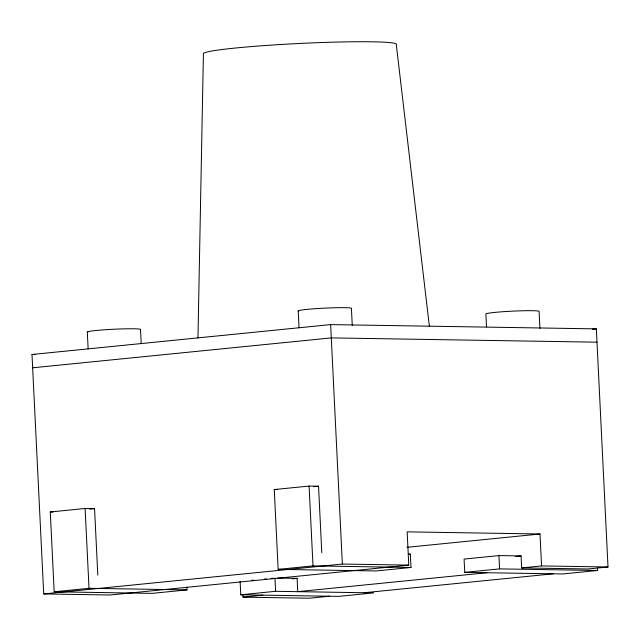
<?xml version="1.0" encoding="UTF-8"?>
<svg xmlns="http://www.w3.org/2000/svg" width="640" height="640" viewBox="0 0 640 640"><rect width="100%" height="100%" fill="white"/><g stroke="black" fill="none" stroke-linecap="round" stroke-linejoin="round"><path stroke-width="0.96" d="M197.96 337.984L203.424 53.408A96.72 5.568 -2.8 0 1 305.488 43.192A96.72 5.568 -2.8 0 1 396.304 44.656L429.4 326.48M608 566.992L541.568 565.92L540.008 534L407.152 531.856L408.776 565.112L110.136 595L43.712 593.936L32 354.488L330.64 324.6L596.352 328.88L608 566.992L588.088 568.984L521.664 567.92L521.08 555.944L498.936 555.584L464.096 559.072L464.744 572.376L562.76 573.952L597.6 570.472L597.456 567.472M32.648 367.792L331.288 337.904L597.008 342.184M592.384 329.28L596.352 328.88M186.896 587.032L187.032 589.88L152.192 593.368L54.176 591.792L50.272 511.976L85.112 508.488L94.56 508.64L97.808 575.152M408.432 554.128L410.36 554.16L411.016 567.464L376.168 570.952L278.152 569.376L274.248 489.56L309.096 486.072L318.536 486.224L321.792 552.736M89.72 509.12L94.56 508.64M313.696 486.704L318.536 486.224M407.064 547.304L540.008 534M408.424 554.352L410.36 554.16M54.176 591.792L89.016 588.304L187.032 589.88M278.152 569.376L313 565.888L411.016 567.464M43.712 593.936L342.352 564.048L408.776 565.112M251.728 580.328L253.664 580.136M264.312 579.072L266.248 578.88M271.08 578.392L273.016 578.2M292.256 578.848L297.096 578.36L297.744 591.664L486.888 572.736M515.272 556.528L521.08 555.944M240.76 594.792L275.608 591.304L373.624 592.888L338.776 596.376L240.76 594.792L240.112 581.488M464.744 572.376L499.584 568.888L597.6 570.472M521.664 567.92L541.568 565.92M242.856 594.208L243 597.144L262.904 595.152M329.336 596.224L309.424 598.216L243 597.144M364.176 592.736L553.312 573.8M32 354.488L35 354.536M274.248 489.56L277.088 489.6M50.272 511.976L53.104 512.024M277.84 578.048L297.096 578.36M539.92 328.44L539.088 311.48A26.68 1.536 -2.8 0 0 514.04 311.08A26.68 1.536 -2.8 0 0 485.88 313.896L486.52 326.864M498.936 555.584L499.584 568.888M352.264 325.416L351.432 308.456A26.68 1.536 -2.8 0 0 322.896 308.224A26.68 1.536 -2.8 0 0 298.728 311.248M330.64 324.6L342.352 564.048M309.096 486.072L313 565.888M298.224 310.872L299.056 327.832M274.952 578.008L275.608 591.304M141.2 343.536L140.52 329.568A26.68 1.536 -2.8 0 0 111.984 329.336A26.68 1.536 -2.8 0 0 87.816 332.36M87.312 331.984L88.144 348.944M85.112 508.488L89.016 588.304"/></g></svg>
